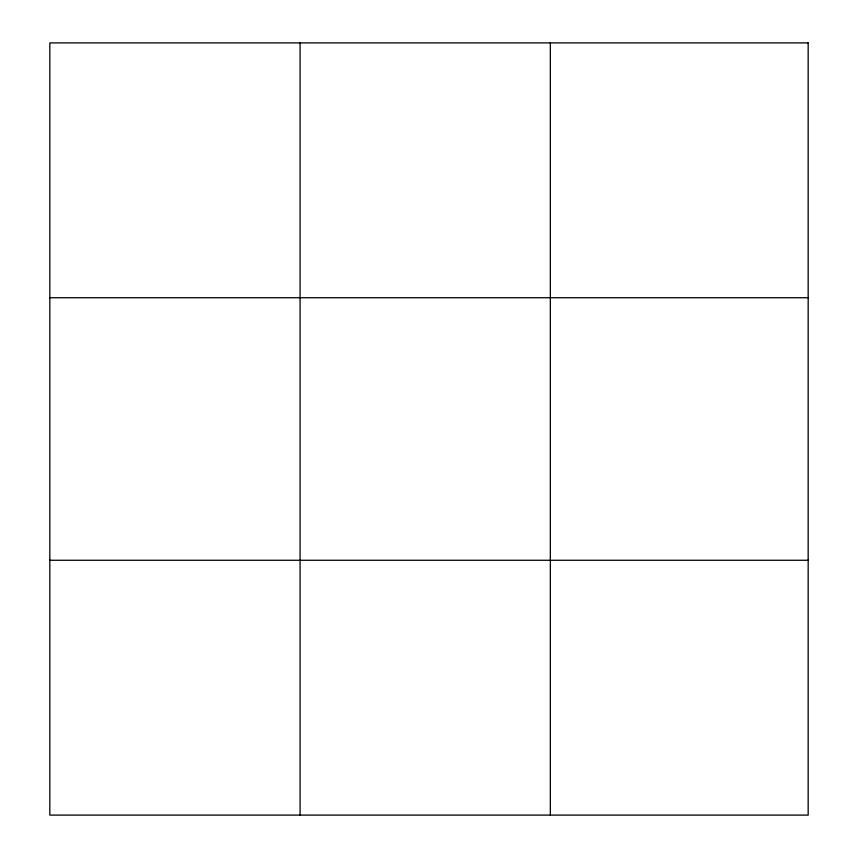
<?xml version="1.0" encoding="UTF-8"?>
<svg xmlns="http://www.w3.org/2000/svg" width="858" height="858" viewBox="0 0 858 858"><rect width="100%" height="100%" fill="white"/><g stroke="black" fill="none" stroke-linecap="round" stroke-linejoin="round"><path stroke-width="1.29" d="M300.086 815.1L300.086 42.9M550.332 815.1L550.332 42.9M49.828 297.726L808.172 297.726M49.828 560.274L808.172 560.274M808.172 42.9L808.172 815.1L49.828 815.1L49.828 42.9L808.172 42.9"/></g></svg>
